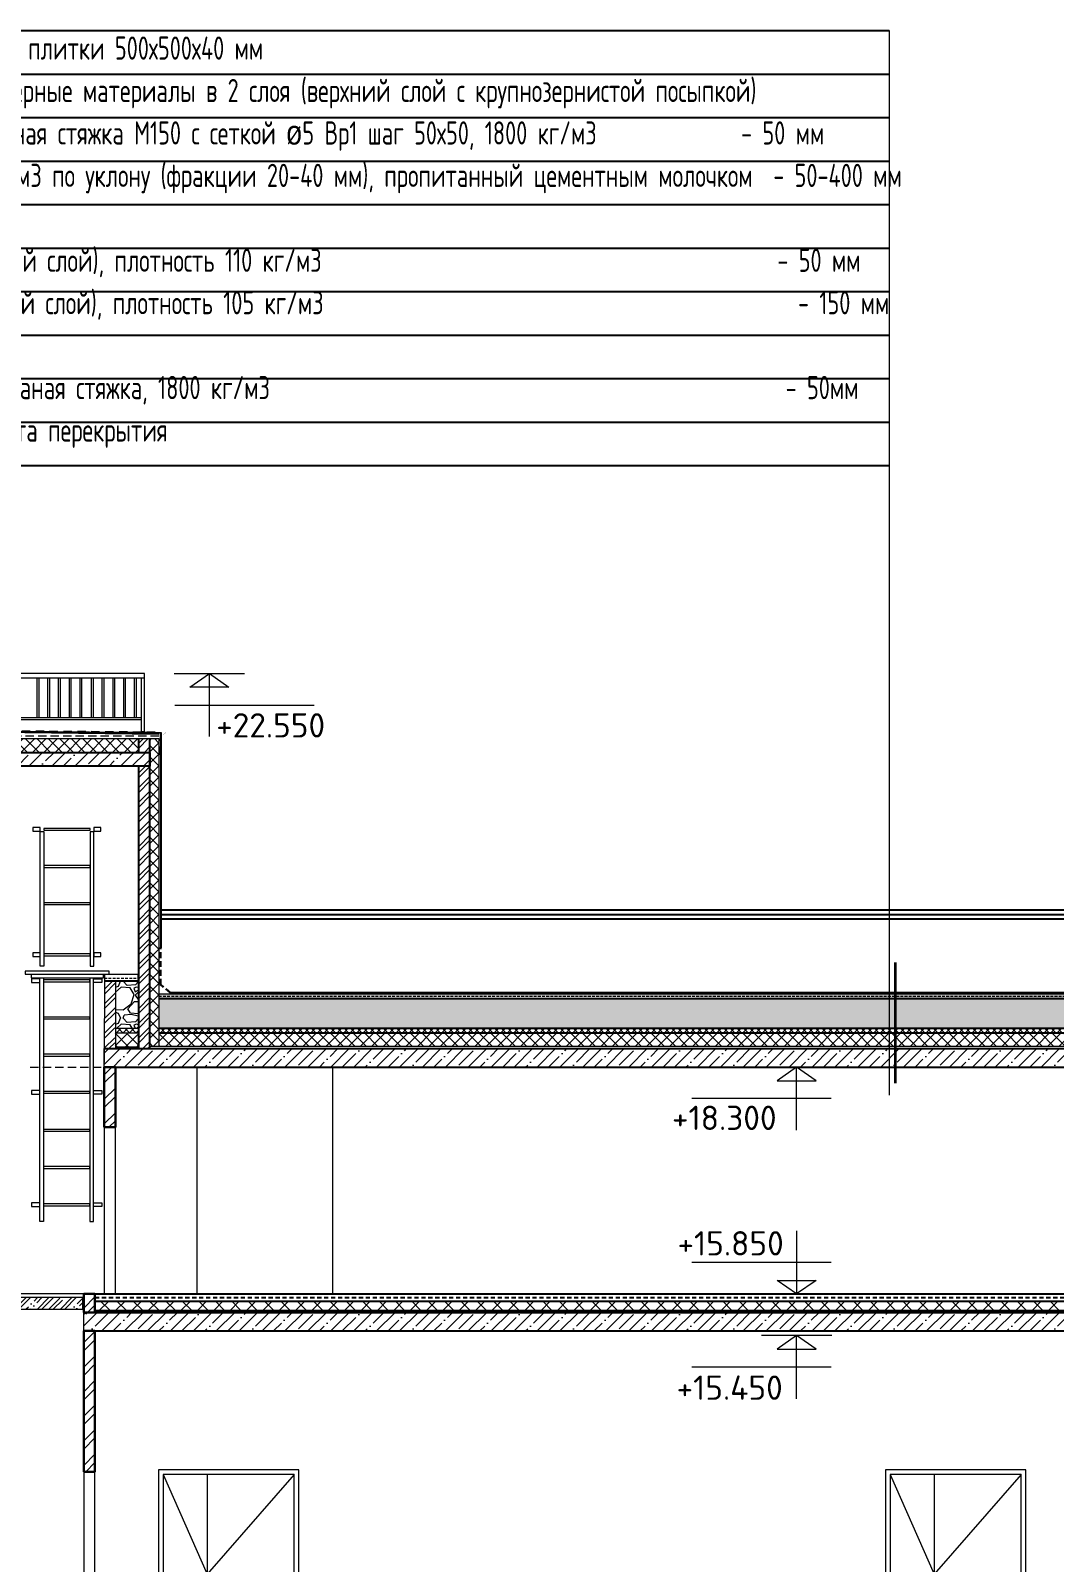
# Model space of a CAD drawing. Header units: millimetres. Extents: x -136099598 to 11807193, y 0 to 779331.
# Drawn here: x 683327 to 694384, y 301504 to 318049 of the extents above; entities that cross this region are included whole.
import ezdxf
from ezdxf import colors
from ezdxf.entities.mleader import LeaderData, LeaderLine
from ezdxf.math import Vec2, Vec3

# ---------------------------------------------------------------- set-up
doc = ezdxf.new("R2010")
doc.units = ezdxf.units.MM
doc.header["$MEASUREMENT"] = 0
for name, pattern in [('ADSK_Невидимые', [5, 3, -2]), ('ADSK_Штрих_ш2 п1_5', [4.5, 3, -1.5]), ('ADSK_Штрих_ш3 п1_5', [4.5, 3, -1.5]), ('DASHED', [19.05, 12.7, -6.35])]:
    doc.linetypes.add(name, pattern=pattern)
doc.layers.get('0').update_dxf_attribs({"color": 250, "lineweight": 9})
for name, color, linetype, lineweight in [('24_Фасад_разрез_тонкая', 7, 'Continuous', 9), ('TN-МЕТАЛЛ КОНСТРУКЦИИ', 162, 'Continuous', 35), ('АР_Двери', 5, 'Continuous', 18), ('АР_Отметки', 250, 'Continuous', 15), ('АР_Перегородки кирпич', 244, 'Continuous', 30), ('Выноски для экспертизы', 5, 'Continuous', 0), ('Ограждение', 250, 'Continuous', 9), ('СТЕНЫ кирпич ЛИДЕР', 250, 'Continuous', 15), ('Штриховка', 7, 'Continuous', 5), ('Штриховка в сечении', 7, 'Continuous', 18)]:
    doc.layers.add(name, color=color, linetype=linetype, lineweight=lineweight)
for name, color, linetype in [('PDF _0', 7, 'Continuous'), ('PDF_Геометрия', 7, 'Continuous'), ('АР_Текст РД', 5, 'Continuous')]:
    doc.layers.add(name, color=color, linetype=linetype)
doc.styles.add('ISOCPEUR', font='isocpeur.ttf', dxfattribs={"width": 0.7})
doc.styles.add('PDF ISOCPEUR', font='isocpeur.ttf')

# ---------------------------------------------------------------- blocks, each defined once
blk = doc.blocks.new('A$Cd8d14d9d')
at = {"ltscale": 150}
for p, q in [((0, 682), (0, 0)), ((-372, 341), (1132, 341)), ((-380, 0), (380, 0))]:
    blk.add_line(p, q, dxfattribs=at)
blk.add_lwpolyline([(0, 0), (210, 147), (-210, 147), (0, 0)], dxfattribs=at)
blk = doc.blocks.new('A$C23baf8b1')
at = {"layer": 'АР_Двери', "ltscale": 150}
blk.add_line((4069, -1333), (4069, -3483), dxfattribs=at)
for points in [[(3080, -1283), (4595, -1283), (4595, -3483), (3080, -3483)], [(3130, -1333), (4545, -1333), (4545, -3483), (3130, -3483)]]:
    blk.add_lwpolyline(points, close=True, dxfattribs=at)
for points in [[(3130, -1333), (4069, -2408), (3130, -3483)], [(4545, -1333), (4069, -2408), (4545, -3483)]]:
    blk.add_lwpolyline(points, dxfattribs=at)
blk = doc.blocks.new('_DotSmall')
at = {"color": 0, "linetype": 'ByBlock', "const_width": 0.5}
blk.add_lwpolyline([(-0.0625, 0, 1), (0.0625, 0, 1)], format="xyb", close=True, dxfattribs=at)
blk = doc.blocks.new('A$C25a0081d')
at = {"ltscale": 100, "transparency": 33554687}
h = blk.add_hatch(dxfattribs=at)
h.set_pattern_fill('ANSI35', color=0, scale=700)
h.set_pattern_definition([(45, (-660083.01, -302418.98), (-123.743687, 123.743687), []), (45, (-659959.27, -302418.98), (-123.743687, 123.743687), [218.75, -43.75, 0, -43.75])])
h.paths.add_polyline_path([(1500, 825), (1500, 660), (1200, 660), (1200, 495), (900, 495), (900, 330), (600, 330), (600, 165), (300, 165), (300, 0), (0, 0), (0, -165), (0, -165), (0, -205), (3900, 1940), (3900, 1985), (3600, 1985), (3600, 1815), (3300, 1815), (3300, 1650), (3000, 1650), (3000, 1485), (2700, 1485), (2700, 1320), (2400, 1320), (2400, 1155), (2100, 1155), (2100, 990), (1800, 990), (1800, 825)])
h.paths.add_polyline_path([(0, -205), (0, -325), (3900, 1820), (3900, 1940)])
h = blk.add_hatch(dxfattribs=at)
h.set_pattern_fill('ANSI35', color=0, scale=700)
h.set_pattern_definition([(45, (-672900.34, -285888.55), (-123.743687, 123.743687), []), (45, (-672776.6, -285888.55), (-123.743687, 123.743687), [218.75, -43.75, 0, -43.75])])
h.paths.add_polyline_path([(5340, 1945), (5340, 1820), (3900, 1820), (3900, 1945)])
h = blk.add_hatch(dxfattribs=at)
h.set_pattern_fill('ANSI35', color=0, scale=700)
h.set_pattern_definition([(45, (-678850.34, -288038.55), (-123.743687, 123.743687), []), (45, (-678726.6, -288038.55), (-123.743687, 123.743687), [218.75, -43.75, 0, -43.75])])
h.paths.add_polyline_path([(0, -205), (0, -325), (-1750, -325), (-1750, -205)])
at = {"color": 0, "ltscale": 100, "transparency": 33554687}
blk.add_line((0, -205, -2), (3900, 1940, -2), dxfattribs=at)
at = {"ltscale": 150}
for p, q in [((0, -325, -1), (3900, 1820, -1)), ((5350, 1985, -1), (3900, 1985, -1)), ((0, -205, -2), (-1750, -205, -1))]:
    blk.add_line(p, q, dxfattribs=at)
at = {"color": 0, "ltscale": 100, "transparency": 33554687}
for points in [[(3600, 1815), (3600, 1985), (3900, 1985)], [(3900, 1820), (3900, 1985), (4200, 1985)], [(3300, 1650), (3300, 1815), (3600, 1815)], [(3000, 1485), (3000, 1650), (3300, 1650)], [(2700, 1320), (2700, 1485), (3000, 1485)], [(2400, 1155), (2400, 1320), (2700, 1320)], [(2100, 990), (2100, 1155), (2400, 1155)], [(1800, 825), (1800, 990), (2100, 990)], [(1500, 660), (1500, 825), (1800, 825)], [(1200, 495), (1200, 660), (1500, 660)], [(900, 330), (900, 495), (1200, 495)], [(600, 165), (600, 330), (900, 330)], [(0, -165), (0, 0), (300, 0)], [(300, 0), (300, 165), (600, 165)]]:
    blk.add_lwpolyline(points, dxfattribs=at)
at = {"ltscale": 150, "elevation": -1}
for points in [[(3900, 1820), (5340, 1820), (5340, 1945), (3900, 1945)], [(-1750, -325), (0, -325), (0, -165), (-1750, -165)]]:
    blk.add_lwpolyline(points, close=True, dxfattribs=at)
blk = doc.blocks.new('A$C4438b833')
at = {"layer": 'Выноски для экспертизы', "insert": (109, 9082), "char_height": 250, "width": 14531.46, "attachment_point": 1, "line_spacing_factor": 1.1, "style": 'ISOCPEUR'}
blk.add_mtext('\\pxse1.125,t54;Ходовой настил из тротуарной плитки 500х500х40 мм\\P\\pt47;Наплавляемые битумно-полимерные материалы в 2 слоя (верхний слой с крупнозернистой посыпкой)\\P\\ptz;Армированная цементно-песчаная стяжка М150 с сеткой {\\A1;\\fISOCTEUR|b0|i0|c204|p49;ø}5 Вр1 шаг 50х50, 1800 кг/м3              - 50 мм\\PКерамзитовый гравий 400 кг/м3 по уклону (фракции 20-40 мм), пропитанный цементным молочком  - 50-400 мм\\PРазделительный слой \\PМинераловатная плита (верхний слой), плотность 110 кг/м3^I^I                                 - 50 мм\\PМинераловатная плита (нижний слой), плотность 105 кг/м3                                              - 150 мм\\P\\ps*;Пароизоляция                                                                                                               Выравнивающая цементно-песчаная стяжка, 1800 кг/м3                                                  - 50мм\\P\\pse1.125,t54;Существующая сборная ж/б плита перекрытия \\P\\ptz;^I^I^I', dxfattribs=at)
blk = doc.blocks.new('A$Ca1010145')
at = {"color": 3, "lineweight": 30, "ltscale": 100}
blk.add_blockref('A$C4438b833', (0, 0), dxfattribs=at)

msp = doc.modelspace()

# ---------------------------------------------------------------- hatches: boundary and pattern name
at = {"ltscale": 40, "true_color": 0x383e42}
h = msp.add_hatch(dxfattribs=at)
h.set_pattern_fill('ANSI32', color=250, scale=300, angle=360)
h.set_pattern_definition([(45, (99.41, -1.72), (-79.549513, 79.549513), []), (45, (152.45, -1.72), (-79.549513, 79.549513), [])])
h.paths.add_polyline_path([(684614.581, 310104.985), (684494.638, 310104.985), (684494.76, 307053.982), (684614.669, 307053.982), (684614.499, 310401.736), (684494.46, 310401.718), (684494.533, 310253.314), (684614.581, 310253.323)])
at = {"ltscale": 100, "transparency": 33554687}
h = msp.add_hatch(dxfattribs=at)
h.set_pattern_fill('ANSI35', color=0, scale=700)
h.set_pattern_definition([(45, (-79268.4, 430.37), (-123.743687, 123.743687), []), (45, (-79144.65, 430.37), (-123.743687, 123.743687), [218.75, -43.75, 0, -43.75])])
h.paths.add_polyline_path([(684609.594, 310253.341), (684610.855, 310105.002), (682153.354, 310104.966), (682152.093, 310253.308)])
at = {"ltscale": 40, "true_color": 0x383e42}
h = msp.add_hatch(dxfattribs=at)
h.set_pattern_fill('ANSI32', color=250, scale=300, angle=360)
h.paths.add_polyline_path([(684244.03, 307785.237), (684234.125, 307053.992), (684122.131, 307053.972), (684123.874, 307784.766)])
at = {"ltscale": 100, "transparency": 33554687}
h = msp.add_hatch(dxfattribs=at)
h.set_pattern_fill('ANSI35', color=0, scale=700)
h.set_pattern_definition([(45, (9e-06, 2900), (-123.743687, 123.743687), []), (45, (123.74, 2900), (-123.743687, 123.743687), [218.75, -43.75, 0, -43.75])])
h.paths.add_polyline_path([(697832.234, 307053.984), (697832.249, 306853.984), (684122.279, 306853.984), (684122.264, 307053.658)])
at = {"ltscale": 40, "true_color": 0x383e42}
h = msp.add_hatch(dxfattribs=at)
h.set_pattern_fill('ANSI32', color=250, scale=500, angle=360)
h.set_pattern_definition([(45, (218658.74, 11013.6), (-132.58252, 132.58252), []), (45, (218747.13, 11013.6), (-132.58252, 132.58252), [])])
h.paths.add_polyline_path([(684242.187, 306853.982), (684242.187, 306203.986), (684122.308, 306203.986), (684122.308, 306853.982)])
at = {"ltscale": 100, "transparency": 33554687}
h = msp.add_hatch(dxfattribs=at)
h.set_pattern_fill('ANSI35', color=0, scale=700)
h.set_pattern_definition([(45, (5651.9, 16530.43), (-123.743687, 123.743687), []), (45, (5775.65, 16530.43), (-123.743687, 123.743687), [218.75, -43.75, 0, -43.75])])
h.paths.add_polyline_path([(683892.235, 304363.662), (683892.242, 304239.133), (682452.242, 304239.133), (682452.242, 304363.986)])
at = {"ltscale": 40, "true_color": 0x383e42}
h = msp.add_hatch(dxfattribs=at)
h.set_pattern_fill('ANSI32', color=250, scale=500, angle=360)
h.set_pattern_definition([(45, (218438.74, 9024), (-132.58252, 132.58252), []), (45, (218527.13, 9024), (-132.58252, 132.58252), [])])
h.paths.add_polyline_path([(684022.181, 304403.986), (684022.181, 304183.982), (683902.302, 304183.982), (683902.302, 304403.986)])
at = {"ltscale": 100, "transparency": 33554687}
h = msp.add_hatch(dxfattribs=at)
h.set_pattern_fill('ANSI35', color=0, scale=700)
h.set_pattern_definition([(45, (-2e-08, 50), (-123.743687, 123.743687), []), (45, (123.74, 50), (-123.743687, 123.743687), [218.75, -43.75, 0, -43.75])])
h.paths.add_polyline_path([(697632.234, 304203.982), (697632.249, 304003.982), (683902.249, 304003.982), (683902.234, 304203.655)])
at = {"ltscale": 40, "true_color": 0x383e42}
h = msp.add_hatch(dxfattribs=at)
h.set_pattern_fill('ANSI32', color=250, scale=500, angle=360)
h.set_pattern_definition([(45, (218438.74, 7324), (-132.58252, 132.58252), []), (45, (218527.13, 7324), (-132.58252, 132.58252), [])])
h.paths.add_polyline_path([(684022.243, 304003.98), (684022.181, 302483.982), (683902.302, 302483.982), (683902.364, 304003.98)])
at = {"layer": 'Штриховка', "transparency": 33554636}
h = msp.add_hatch(dxfattribs=at)
h.set_pattern_fill('ANSI37', color=256, scale=700)
h.set_pattern_definition([(45, (-16573.93, 21038.59), (-61.871843, 61.871843), []), (135, (-16573.93, 21038.59), (-61.871843, -61.871843), [])])
h.paths.add_polyline_path([(684494.578, 310401.765), (684494.556, 310253.314), (682272.216, 310253.289), (682272.215, 310403.177)])
h = msp.add_hatch(dxfattribs=at)
h.set_pattern_fill('ANSI37', color=256, scale=700)
h.set_pattern_definition([(45, (-16792.1, 18567.72), (-61.871843, 61.871843), []), (135, (-16792.1, 18567.72), (-61.871843, -61.871843), [])])
h.paths.add_polyline_path([(684614.499, 310401.659), (684614.597, 307076.525), (684712.17, 307076.525), (684712.075, 310401.657)])
h = msp.add_hatch(dxfattribs=at)
h.set_pattern_fill('AR-SAND', color=256, scale=20)
h.set_pattern_definition([(37.5, (226234.46, 5880.168), (-1.2598672, 38.5364754), [0, -30.4, 0, -34, 0, -32.5]), (7.5, (226234.46, 5880.17), (35.395534, 56.4429213), [0, -16.4, 0, -27.4, 0, -10.5]), (327.5, (226209.86, 5880.168), (62.2828372, 0.113181), [0, -10, 0, -36, 0, -47]), (317.5, (226209.86, 5880.17), (60.122532, 17.5535113), [0, -5, 0, -23.6, 0, -27])])
h.paths.add_polyline_path([(697582.148, 307593.515), (697582.336, 307645.178), (684712.166, 307645.68), (684712.189, 307593.998), (688540.726, 307613.627)])
h = msp.add_hatch(dxfattribs=at)
h.set_pattern_fill('ANSI37', color=256, scale=400)
h.set_pattern_definition([(45, (1365.53, 20), (-35.355339, 35.355339), []), (135, (1365.53, 20), (-35.355339, -35.355339), [])])
h.paths.add_polyline_path([(684489.825, 307223.935), (684489.566, 307273.984), (684242.539, 307273.984), (684242.578, 307224.132)])
h = msp.add_hatch(dxfattribs=at)
h.set_pattern_fill('ANSI37', color=256, scale=400)
h.set_pattern_definition([(45, (531984.86, 5916.76), (-35.355339, 35.355339), []), (135, (531984.86, 5916.76), (-35.355339, -35.355339), [])])
h.paths.add_polyline_path([(697632.38, 307222.694), (697632.38, 307272.622), (684712.171, 307273.595), (684712.169, 307223.627)])
h = msp.add_hatch(dxfattribs=at)
h.set_pattern_fill('ANSI37', color=256, scale=700)
h.set_pattern_definition([(45, (1365.53, 20), (-61.871843, 61.871843), []), (135, (1365.53, 20), (-61.871843, -61.871843), [])])
h.paths.add_polyline_path([(684489.825, 307074.004), (684489.66, 307223.904), (684242.519, 307224.285), (684242.28, 307074.285)])
h = msp.add_hatch(dxfattribs=at)
h.set_pattern_fill('ANSI37', color=256, scale=700)
h.set_pattern_definition([(45, (225975.15, 5918.98), (-61.871843, 61.871843), []), (135, (225975.15, 5918.98), (-61.871843, -61.871843), [])])
h.paths.add_polyline_path([(697632.242, 307076.525), (697632.369, 307222.57), (684712.352, 307223.532), (684711.988, 307076.511)])
at = {"layer": 'Штриховка', "ltscale": 2, "transparency": 33554636}
h = msp.add_hatch(dxfattribs=at)
h.set_pattern_fill('ANSI37', color=256, scale=1000)
h.set_pattern_definition([(45, (0, 50), (-88.388348, 88.388348), []), (135, (0, 50), (-88.388348, -88.388348), [])])
h.paths.add_polyline_path([(697632.246, 304324.151), (697632.249, 304223.982), (684022.242, 304223.982), (684022.238, 304323.824)])
at = {"layer": 'Штриховка в сечении', "ltscale": 2, "transparency": 33554636}
h = msp.add_hatch(dxfattribs=at)
h.set_pattern_fill('GRAVEL', color=256, scale=400)
h.set_pattern_definition([(228.0127875, (2494.77, 180.222), (-3200, -3600), [53.8144, -5327.63522]), (184.9697407, (2458.77, 140.222), (4800, 400), [92.3472, -9142.3699]), (132.510447, (2366.77, 132.222), (4000, -4400), [65.1152, -6446.41304]), (267.273689, (2210.77, 32.222), (400, 8000), [84.0952, -8325.42322]), (292.8336542, (2206.77, -51.778), (-2000, 4800), [82.462, -8163.74925]), (357.273689, (2238.77, -127.778), (-8000, 400), [84.0952, -8325.42322]), (37.6942405, (2322.77, -131.778), (-5200, -4000), [111.2116, -11009.93942]), (72.2553284, (2410.77, -63.778), (2800, 8800), [104.9952, -10394.5286]), (121.4295656, (2442.77, 36.222), (-3200, 5200), [84.38, -8353.62924]), (175.2363583, (2398.77, 108.22), (4400, -400), [96.3328, -4720.30503]), (222.3974378, (2302.77, 116.222), (-4800, -4400), [124.5792, -12333.35]), (138.814075, (2606.77, 28.22), (-2800, 2400), [42.5204, -4209.53793]), (171.4692344, (2574.77, 56.222), (5200, -800), [80.8948, -8008.60457]), (225, (2494.77, 68.22), (-4e-14, -400), [56.5684, -509.11702]), (203.1985905, (2466.77, 116.22), (2000, 800), [30.4632, -3015.84604]), (291.80141, (2438.77, 104.22), (-400, 1200), [43.0812, -2110.98472]), (30.963757, (2454.77, 64.22), (1200, 800), [69.9716, -2262.40916]), (161.565051, (2514.77, 100.22), (800, -400), [50.5964, -1214.31466]), (16.3895403, (2206.77, 104.222), (4000, 1200), [70.88, -7017.13806]), (70.346176, (2274.77, 124.222), (-1600, -4400), [59.4644, -5886.9631]), (293.1985905, (2514.77, 180.22), (-800, 2000), [60.926, -2985.38324]), (343.6104597, (2538.77, 124.222), (-4000, 1200), [70.88, -7017.13806]), (339.443955, (2206.77, -143.78), (-2000, 800), [68.352, -3349.2495]), (294.7751406, (2270.77, -167.778), (-2000, 4400), [57.2712, -5669.85723]), (66.8014095, (2518.77, -219.78), (800, 2000), [60.926, -2985.38324]), (17.3540246, (2542.77, -163.778), (-5200, -1600), [67.0524, -6638.16945]), (69.443955, (2322.77, -219.78), (-800, -2000), [34.176, -3383.4255]), (101.309932, (2494.77, -219.78), (-400, 1600), [20.396, -2019.2118]), (165.963757, (2490.77, -199.78), (1200, -400), [82.462, -1566.78025]), (186.009006, (2410.77, -179.778), (4000, 400), [76.42, -7565.56927]), (303.690068, (2454.77, 28.22), (-400, 800), [57.6888, -1384.5317]), (353.1572266, (2486.77, -19.778), (6800, -800), [100.7176, -9971.02505]), (60.945396, (2586.77, -31.78), (-1600, -2800), [41.1824, -4077.06966]), (90, (2606.77, 4.22), (-400, 400), [24, -376]), (120.256437, (2402.77, -167.778), (1600, -2800), [55.5696, -5501.408]), (48.0127875, (2374.77, -119.778), (3200, 3600), [107.6288, -5273.82082]), (0, (2446.77, -39.78), (400, 400), [104, -296]), (325.3048465, (2550.77, -39.778), (4000, -2800), [63.2456, -6261.30972]), (254.054604, (2602.77, -75.78), (-400, -1600), [58.2408, -2853.80316]), (207.6459754, (2586.77, -131.778), (-7600, -4000), [94.826, -9387.78967]), (175.4260787, (2502.77, -175.778), (-5200, 400), [100.3196, -9931.62936])])
h.paths.add_polyline_path([(684489.907, 307274.041), (684489.595, 307785.598), (684244.016, 307785.35), (684242.598, 307274.136)])
h = msp.add_hatch(dxfattribs=at)
h.set_pattern_fill('GRAVEL', color=256, scale=400)
h.set_pattern_definition([(228.0127875, (226522.464, 6674.05), (-3200, -3600), [53.8144, -5327.63522]), (184.9697407, (226486.464, 6634.05), (4800, 400), [92.3472, -9142.3699]), (132.510447, (226394.464, 6626.05), (4000, -4400), [65.1152, -6446.41304]), (267.273689, (226238.464, 6526.05), (400, 8000), [84.0952, -8325.42322]), (292.833654, (226234.464, 6442.05), (-2000, 4800), [82.462, -8163.74925]), (357.273689, (226266.464, 6366.05), (-8000, 400), [84.0952, -8325.42322]), (37.6942405, (226350.464, 6362.05), (-5200, -4000), [111.2116, -11009.93942]), (72.2553284, (226438.464, 6430.05), (2800, 8800), [104.9952, -10394.5286]), (121.4295656, (226470.464, 6530.05), (-3200, 5200), [84.38, -8353.62924]), (175.236358, (226426.464, 6602.05), (4400, -400), [96.3328, -4720.30503]), (222.3974378, (226330.464, 6610.049), (-4800, -4400), [124.5792, -12333.35]), (138.814075, (226634.464, 6522.05), (-2800, 2400), [42.5204, -4209.53793]), (171.4692344, (226602.464, 6550.05), (5200, -800), [80.8948, -8008.60457]), (225, (226522.46, 6562.05), (-4e-14, -400), [56.5684, -509.11702]), (203.19859, (226494.464, 6610.05), (2000, 800), [30.4632, -3015.84604]), (291.80141, (226466.46, 6598.05), (-400, 1200), [43.0812, -2110.98472]), (30.963757, (226482.464, 6558.05), (1200, 800), [69.9716, -2262.40916]), (161.56505, (226542.46, 6594.05), (800, -400), [50.5964, -1214.31466]), (16.3895403, (226234.464, 6598.05), (4000, 1200), [70.88, -7017.13806]), (70.346176, (226302.464, 6618.05), (-1600, -4400), [59.4644, -5886.9631]), (293.19859, (226542.464, 6674.05), (-800, 2000), [60.926, -2985.38324]), (343.6104597, (226566.464, 6618.05), (-4000, 1200), [70.88, -7017.13806]), (339.443955, (226234.464, 6350.05), (-2000, 800), [68.352, -3349.2495]), (294.7751406, (226298.464, 6326.05), (-2000, 4400), [57.2712, -5669.85723]), (66.80141, (226546.464, 6274.05), (800, 2000), [60.926, -2985.38324]), (17.3540246, (226570.464, 6330.05), (-5200, -1600), [67.0524, -6638.16945]), (69.443955, (226350.464, 6274.05), (-800, -2000), [34.176, -3383.4255]), (101.309932, (226522.46, 6274.05), (-400, 1600), [20.396, -2019.2118]), (165.963757, (226518.46, 6294.05), (1200, -400), [82.462, -1566.78025]), (186.009006, (226438.464, 6314.05), (4000, 400), [76.42, -7565.56927]), (303.690068, (226482.46, 6522.05), (-400, 800), [57.6888, -1384.5317]), (353.1572266, (226514.464, 6474.05), (6800, -800), [100.7176, -9971.02505]), (60.945396, (226614.464, 6462.05), (-1600, -2800), [41.1824, -4077.06966]), (90, (226634.46, 6498.05), (-400, 400), [24, -376]), (120.256437, (226430.464, 6326.05), (1600, -2800), [55.5696, -5501.408]), (48.0127875, (226402.464, 6374.05), (3200, 3600), [107.6288, -5273.82082]), (0, (226474.46, 6454.05), (400, 400), [104, -296]), (325.3048465, (226578.464, 6454.05), (4000, -2800), [63.2456, -6261.30972]), (254.054604, (226630.464, 6418.05), (-400, -1600), [58.2408, -2853.80316]), (207.6459754, (226614.464, 6362.05), (-7600, -4000), [94.826, -9387.78967]), (175.4260787, (226530.464, 6318.05), (-5200, 400), [100.3196, -9931.62936])])
h.paths.add_polyline_path([(697582.242, 307274.591), (697582.242, 307593.998), (684712.165, 307593.998), (684712.145, 307375.662), (684712.175, 307360.081), (684712.165, 307273.291)])

# ---------------------------------------------------------------- linework, layer by layer
at = {"ltscale": 150}
for p, q in [((684557.245, 311054.842), (684557.245, 311105.359)), ((682052.062, 310403.317, 0.101), (684712.138, 310401.627)), ((682052.094, 310483.317, 0.101), (684712.17, 310451.627)), ((682052.113, 310483.317, 0.101), (684712.17, 310451.627)), ((684712.138, 310401.627), (684712.17, 307076.525)), ((683332.119, 307858.875, -0.146), (684113.508, 307858.985, -0.146)), ((684244.035, 307785.157, 1.645), (684242.247, 307053.982, 0.15)), ((684712.165, 307646.03, -0.619), (697582.242, 307646.03, -0.38)), ((684242.598, 307273.984, -0.024), (684489.566, 307273.984, 1.67)), ((684242.279, 307074.133, 0.17), (684489.562, 307074.131, 3.291)), ((684242.519, 307223.984), (684489.562, 307223.984, 1.694)), ((684122.247, 306853.982), (684122.247, 307053.982, 0.15)), ((683902.242, 304403.986, 0.296), (682452.242, 304403.986, 0.296)), ((683902.242, 304373.986, 0.296), (683902.242, 304403.986, 0.296)), ((683902.242, 303953.982, 0.403), (683902.242, 304378.982, 0.203))]:
    msp.add_line(p, q, dxfattribs=at)
at = {"linetype": 'ADSK_Штрих_ш2 п1_5', "ltscale": 30}
msp.add_line((684712.154, 310426.627), (682052.41, 310428.616, 0.103), dxfattribs=at)
at = {"linetype": 'ADSK_Штрих_ш3 п1_5', "ltscale": 10}
for p, q in [((684123.463, 307815.272, 0.438), (684489.594, 307815.304, 3.118)), ((684712.165, 307619.347, -0.619), (697582.242, 307619.346, -0.178))]:
    msp.add_line(p, q, dxfattribs=at)
at = {"color": 18, "linetype": 'ADSK_Невидимые', "lineweight": 30, "ltscale": 30, "true_color": 0x000000, "elevation": 0.02}
msp.add_lwpolyline([(682032.094, 310229.16), (682032.094, 310491.375), (684732.171, 310466.962), (684732.171, 310213.066)], dxfattribs=at)
at = {"ltscale": 100}
for points, elevation in [([(683428.721, 309442.333), (683349.36, 309442.333), (683349.36, 309402.333), (683428.721, 309402.333)], -0.781), ([(684084.2, 309442.333), (684008.721, 309442.333), (684008.721, 309402.333), (684084.2, 309402.333)], -0.353), ([(683428.721, 308087.362), (683349.36, 308087.362), (683349.36, 308047.362), (683428.721, 308047.362)], -0.493), ([(684084.2, 308087.362), (684008.721, 308087.362), (684008.721, 308047.362), (684084.2, 308047.362)], -0.064)]:
    msp.add_lwpolyline(points, close=True, dxfattribs=dict(at, elevation=elevation))
for points, elevation in [([(683428.721, 309397.675), (683468.721, 309397.675), (683468.721, 307945.105), (683428.721, 307945.105)], -0.493), ([(683468.721, 309412.54), (683968.721, 309412.54), (683968.721, 309432.54), (683468.721, 309432.54)], -0.066), ([(683968.721, 307945.105), (684008.721, 307945.105), (684008.721, 309395.007), (683968.721, 309395.007)], -0.064), ([(683468.721, 309010.572), (683968.721, 309010.572), (683968.721, 309030.572), (683468.721, 309030.572)], -0.066), ([(683468.721, 308608.604), (683968.721, 308608.604), (683968.721, 308628.604), (683468.721, 308628.604)], -0.066), ([(683468.721, 308056.632), (683968.721, 308056.632), (683968.721, 308076.632), (683468.721, 308076.632)], 0.222), ([(683426.771, 307816.942), (683466.771, 307816.942), (683466.771, 305185.883), (683426.771, 305185.883)], -0.146), ([(683466.771, 307776.48), (683966.771, 307776.48), (683966.771, 307796.48), (683466.771, 307796.48)], -0.08), ([(683966.771, 305185.883), (684006.771, 305185.883), (684006.771, 307814.274), (683966.771, 307814.274)], 0.282), ([(683466.771, 307374.512), (683966.771, 307374.512), (683966.771, 307394.512), (683466.771, 307394.512)], -0.08), ([(683466.771, 306972.544), (683966.771, 306972.544), (683966.771, 306992.544), (683466.771, 306992.544)], -0.08), ([(683466.771, 306570.577), (683966.771, 306570.577), (683966.771, 306590.577), (683466.771, 306590.577)], -0.08), ([(683466.771, 306161.104), (683966.771, 306161.104), (683966.771, 306181.104), (683466.771, 306181.104)], -0.08), ([(683466.771, 305759.136), (683966.771, 305759.136), (683966.771, 305779.136), (683466.771, 305779.136)], -0.08), ([(683466.771, 305357.169), (683966.771, 305357.169), (683966.771, 305377.169), (683466.771, 305377.169)], -0.08)]:
    msp.add_lwpolyline(points, close=True, dxfattribs=dict(elevation=elevation))
at = {"ltscale": 150}
for points, elevation in [([(683269.622, 307858.986), (683332.119, 307858.875), (683332.119, 307816.942), (684113.446, 307816.942), (684113.508, 307858.985), (684174.453, 307858.985), (684174.453, 307889.013), (683269.602, 307889.013)], -0.146), ([(682452.242, 304239.133), (683892.242, 304239.133), (683892.242, 304363.986), (682452.242, 304363.986)], 0.296)]:
    msp.add_lwpolyline(points, close=True, dxfattribs=dict(at, elevation=elevation))
at = {"ltscale": 100}
for points, elevation in [([(683426.771, 307806.576), (683336.771, 307806.576), (683336.771, 307766.576), (683426.771, 307766.576), (683426.771, 307806.576)], -0.146), ([(684006.771, 307806.576), (684096.771, 307806.576), (684096.771, 307766.576), (684006.771, 307766.576), (684006.771, 307806.576)], -0.146), ([(683426.771, 306600.41), (683336.771, 306600.41), (683336.771, 306560.41), (683426.771, 306560.41), (683426.771, 306600.41)], -0.08), ([(684006.771, 306600.41), (684096.771, 306600.41), (684096.771, 306560.41), (684006.771, 306560.41), (684006.771, 306600.41)], -0.08), ([(683426.771, 305387.265), (683336.771, 305387.265), (683336.771, 305347.265), (683426.771, 305347.265), (683426.771, 305387.265)], -0.146), ([(684006.771, 305387.265), (684096.771, 305387.265), (684096.771, 305347.265), (684006.771, 305347.265), (684006.771, 305387.265)], -0.146)]:
    msp.add_lwpolyline(points, dxfattribs=dict(at, elevation=elevation))
at = {"ltscale": 150, "elevation": 0.438}
msp.add_lwpolyline([(684489.58, 307800.792), (684489.635, 307853.985), (684123.508, 307853.985), (684122.416, 306903.978)], dxfattribs=at)
at = {"ltscale": 150}
msp.add_lwpolyline([(685122.688, 304403.986), (686592.518, 304403.986), (686592.518, 306853.982), (685122.688, 306853.982)], close=True, dxfattribs=at)
at = {"layer": '24_Фасад_разрез_тонкая', "linetype": 'DASHED', "lineweight": 30, "ltscale": 7}
msp.add_line((684839.395, 307652.028, -0.897), (697479.326, 307652.028, -0.385), dxfattribs=at)
at = {"layer": '24_Фасад_разрез_тонкая', "linetype": 'DASHED', "lineweight": 30, "ltscale": 5, "elevation": -0.082}
msp.add_lwpolyline([(684836.613, 307657.385), (684731.544, 307745.3), (684731.332, 308144.028)], dxfattribs=at)
at = {"layer": '24_Фасад_разрез_тонкая', "lineweight": 9, "elevation": 0.403}
msp.add_lwpolyline([(697632.242, 307076.525), (684614.597, 307076.525)], dxfattribs=at)
at = {"layer": 'PDF_Геометрия', "lineweight": 13, "ltscale": 100, "transparency": 33554687}
msp.add_line((692599.573, 318049.075), (692599.573, 306551.019), dxfattribs=at)
at = {"layer": 'PDF_Геометрия', "lineweight": 35, "ltscale": 100, "transparency": 33554687}
msp.add_lwpolyline([(692669.029, 306678.736), (692669.029, 307981.914)], dxfattribs=at)
at = {"layer": 'TN-МЕТАЛЛ КОНСТРУКЦИИ', "const_width": 2.277, "elevation": 0.02}
msp.add_lwpolyline([(684760.771, 310443.078), (684759.898, 310444.795, -0.414213562), (684761.561, 310449.899), (684778.676, 310458.603, 0.79836305), (684775.267, 310473.32), (684357.587, 310476.135)], format="xyb", dxfattribs=at)
at = {"layer": 'АР_Двери', "linetype": 'ADSK_Штрих_ш3 п1_5', "ltscale": 30}
msp.add_line((683322.247, 306854.178), (684122.247, 306854.178), dxfattribs=at)
at = {"layer": 'АР_Двери', "ltscale": 150}
for points, elevation in [([(684242.247, 306203.986), (684122.247, 306203.986), (684122.247, 304403.986), (684242.247, 304403.986)], 0.203), ([(684022.242, 302483.982), (683902.242, 302483.982), (683902.242, 300303.982), (684022.242, 300303.982)], 0.403)]:
    msp.add_lwpolyline(points, close=True, dxfattribs=dict(at, elevation=elevation))
at = {"layer": 'АР_Перегородки кирпич', "ltscale": 100}
msp.add_lwpolyline([(684122.247, 306203.986), (684242.247, 306203.986), (684242.247, 306853.982), (684122.247, 306853.982)], close=True, dxfattribs=at)
for points, elevation in [([(683902.242, 304203.98), (684022.242, 304203.98), (684022.242, 304403.986), (683902.242, 304403.986)], 0.296), ([(683902.242, 302483.982), (684022.242, 302483.982), (684022.242, 304003.98), (683902.242, 304003.98)], 0.403)]:
    msp.add_lwpolyline(points, close=True, dxfattribs=dict(at, elevation=elevation))
at = {"layer": 'АР_Текст РД'}
for p, q in [((679642.898, 318049.075), (692599.573, 318049.075)), ((679642.898, 317579.29), (692599.573, 317579.29)), ((679642.898, 317109.504), (692599.573, 317109.504)), ((679642.898, 316639.719), (692599.573, 316639.719)), ((679642.898, 316169.934), (692599.573, 316169.934)), ((679642.898, 316169.934), (692599.573, 316169.934)), ((679642.898, 315700.148), (692599.573, 315700.148)), ((679642.898, 315230.363), (692599.573, 315230.363)), ((679642.898, 314760.578), (692599.573, 314760.578)), ((679642.898, 314290.792), (692599.573, 314290.792)), ((679642.898, 313821.007), (692599.573, 313821.007)), ((679642.898, 313351.222), (692599.573, 313351.222))]:
    msp.add_line(p, q, dxfattribs=at)
at = {"layer": 'Ограждение', "elevation": 0.004}
for points in [[(684557.245, 311054.842), (682193.711, 311054.837)], [(684557.245, 311105.357), (682193.726, 311105.865)], [(683397.944, 310629.977), (683397.944, 311054.827)], [(683413.944, 311054.827), (683413.944, 310629.977), (683413.944, 310629.977)], [(683513.944, 310629.976), (683513.944, 311054.826)], [(683529.944, 311054.826), (683529.944, 310629.976), (683529.944, 310629.976)], [(683629.944, 310629.976), (683629.944, 311054.826)], [(683645.944, 311054.826), (683645.944, 310629.976), (683645.944, 310629.976)], [(683745.944, 310629.819), (683745.944, 311054.669)], [(683761.944, 311054.67), (683761.944, 310629.819), (683761.944, 310629.819)], [(683861.944, 310629.819), (683861.944, 311054.669)], [(683877.944, 311054.67), (683877.944, 310629.819), (683877.944, 310629.819)], [(683985.535, 310630.385), (683985.535, 311055.235)], [(684001.535, 311055.235), (684001.535, 310630.385), (684001.535, 310630.385)], [(684101.535, 310630.385), (684101.535, 311055.235)], [(684117.535, 311055.235), (684117.535, 310630.385), (684117.535, 310630.385)], [(684217.535, 310630.385), (684217.535, 311055.235)], [(684233.535, 311055.235), (684233.535, 310630.385), (684233.535, 310630.385)], [(684333.535, 310630.384), (684333.535, 311055.234)], [(684349.535, 311055.234), (684349.535, 310630.384), (684349.535, 310630.384)], [(684449.535, 310630.384), (684449.535, 311055.234)], [(684465.535, 311055.234), (684465.535, 310630.384), (684465.535, 310630.384)], [(684519.243, 310604.56), (682231.709, 310604.57), (682231.709, 310629.57), (684519.243, 310629.56)]]:
    msp.add_lwpolyline(points, dxfattribs=at)
at = {"layer": 'Ограждение'}
msp.add_lwpolyline([(684557.242, 310480.462), (684557.245, 311054.837), (684519.245, 311054.837), (684519.242, 310480.462)], close=True, dxfattribs=at)
at = {"layer": 'СТЕНЫ кирпич ЛИДЕР', "lineweight": 25, "ltscale": 100}
for p, q in [((684494.533, 310253.318, -0.053), (684494.567, 310401.765, 0.026)), ((684614.597, 307052.259, 0.188), (684614.594, 310401.689, 0.018)), ((684494.558, 307052.259, 1.796), (684494.555, 310104.985, 0.03)), ((684732.105, 308553.508, -0.224), (698018.042, 308553.509)), ((684732.169, 308500.866, 0.094), (697552.943, 308500.76, 0)), ((684732.169, 308453.677, 0.094), (697599.721, 308453.535)), ((684123.446, 307784.845, 0.438), (684489.589, 307785.792, 4.103)), ((684712.165, 307593.998, -0.619), (697582.242, 307593.998, -0.38)), ((684843.246, 307660.751, -0.701), (697473.831, 307659.492, -0.383)), ((684712.17, 307273.916), (697632.242, 307273.916, 0.403)), ((684712.17, 307223.916), (697632.242, 307223.916, 0.403)), ((684122.416, 307053.982, 0.15), (697832.242, 307053.982, 0.403)), ((684122.247, 306853.982), (697832.242, 306853.982, 0.403)), ((683902.242, 304403.986, 0.296), (697632.242, 304403.986, 0.296)), ((684022.242, 304403.986, 0.203), (697632.242, 304403.986, 0.203)), ((684022.242, 304323.987, 0.279), (697632.242, 304323.987, 0.067)), ((683902.242, 304203.98, 0.403), (697632.242, 304203.98, 0.403)), ((684022.242, 304223.982, 0.357), (697632.242, 304223.982, 0.374)), ((683902.242, 304003.98, 0.403), (697632.242, 304003.98, 0.403))]:
    msp.add_line(p, q, dxfattribs=at)
at = {"layer": 'СТЕНЫ кирпич ЛИДЕР', "linetype": 'ADSK_Невидимые', "lineweight": 25, "ltscale": 15}
msp.add_line((684022.242, 304364.266, 0.243), (697632.242, 304364.265), dxfattribs=at)
at = {"layer": 'СТЕНЫ кирпич ЛИДЕР', "lineweight": 25, "ltscale": 100, "elevation": 0.094}
msp.add_lwpolyline([(682032.094, 308003.982), (682032.094, 310490.8), (684732.171, 310465.839), (684732.169, 308141.446)], dxfattribs=at)
at = {"layer": 'СТЕНЫ кирпич ЛИДЕР', "lineweight": 25, "ltscale": 100, "elevation": 0.03}
msp.add_lwpolyline([(682152.093, 310253.316), (684614.594, 310253.318), (684614.594, 310104.985), (682152.093, 310104.983)], close=True, dxfattribs=at)

# ---------------------------------------------------------------- block references
at = {"color": 5, "lineweight": 35, "ltscale": 150}
msp.add_blockref('A$Ca1010145', (679607.218, 308903.805), dxfattribs=at)
at = {"ltscale": 150, "xscale": -1, "rotation": 180}
msp.add_blockref('A$Cd8d14d9d', (685257.468, 311105.289, 0.004), dxfattribs=at)
at = {"ltscale": 150}
msp.add_blockref('A$C25a0081d', (678552.242, 302418.982, 1.318), dxfattribs=at)
at = {"ltscale": 150, "xscale": -1}
for p in [(689302.889, 303786.494), (697154.615, 303786.494)]:
    msp.add_blockref('A$C23baf8b1', p, dxfattribs=at)
at = {"layer": 'СТЕНЫ кирпич ЛИДЕР', "lineweight": 25, "ltscale": 100, "rotation": 180.000707530317}
for p in [(691599.989, 306853.987), (691599.989, 303953.982, 0.403)]:
    msp.add_blockref('A$Cd8d14d9d', p, dxfattribs=at)
at = {"layer": 'СТЕНЫ кирпич ЛИДЕР', "lineweight": 25, "ltscale": 100, "xscale": -1, "rotation": 359.9992924696829}
msp.add_blockref('A$Cd8d14d9d', (691599.989, 304403.574), dxfattribs=at)

# ---------------------------------------------------------------- texts
at = {"layer": 'PDF _0', "color": 1, "lineweight": 0, "insert": (685331.165, 310414.093, -0.111), "char_height": 262.4934, "attachment_point": 7, "rotation": 359.9973858, "style": 'PDF ISOCPEUR'}
msp.add_mtext('+22.550', dxfattribs=at)
at = {"layer": 'PDF _0', "color": 1, "lineweight": 0, "char_height": 262.4934, "style": 'PDF ISOCPEUR'}
for s, insert, attachment_point in [('+18.300', (691384.248, 306437.167, -0.296), 3), ('+15.850', (691461.519, 304819.133, 0.699), 9), ('+15.450', (691450.712, 303522.747, -0.532), 3)]:
    msp.add_mtext(s, dxfattribs=dict(at, insert=insert, attachment_point=attachment_point))

# ---------------------------------------------------------------- leaders
at = {"layer": 'АР_Отметки'}
ml = msp.add_multileader_mtext('Standard', dxfattribs=at)
ml.set_content('Л.2', color=256, style='ISOCPEUR')
ml.set_leader_properties(color=256, linetype='Continuous', lineweight=-1)
ml.set_arrow_properties(name='DOTSMALL')
ml.build(insert=Vec2(0, 0))
ml.multileader.update_dxf_attribs({"has_text_frame": 1, "text_left_attachment_type": 4, "text_right_attachment_type": 4, "dogleg_length": 100, "arrow_head_size": 280.8})
ctx = ml.context
ctx.base_point, ctx.char_height, ctx.arrow_head_size, ctx.landing_gap_size, ctx.plane_origin = Vec3(757009.836, 304935.888), 390, 280.8, 78, Vec3(796377.867, 286803.821)
ctx.left_attachment, ctx.right_attachment = 4, 4
notes = []
notes.append((ctx, [(0, (0, 0, 0), (0, 0), (1, 0), 1, [])]))
ctx.mtext.insert, ctx.mtext.width, ctx.mtext.line_spacing_style, ctx.mtext.flow_direction = Vec3(757087.836, 305455.888), 1330.20737, 2, 5
for ctx, leaders in notes:
    for number, flags, end, landing, length, lines in leaders:
        leader = LeaderData()
        leader.index, (leader.has_last_leader_line, leader.has_dogleg_vector, leader.attachment_direction) = number, flags
        leader.last_leader_point, leader.dogleg_vector, leader.dogleg_length = Vec3(end), Vec3(landing), length
        for number, points, colour, breaks in lines:
            line = LeaderLine()
            line.index, line.vertices, line.color, line.breaks = number, Vec3.list(points), colors.encode_raw_color(colour), breaks
            leader.lines.append(line)
        ctx.leaders.append(leader)

doc.saveas('drawing.dxf')
